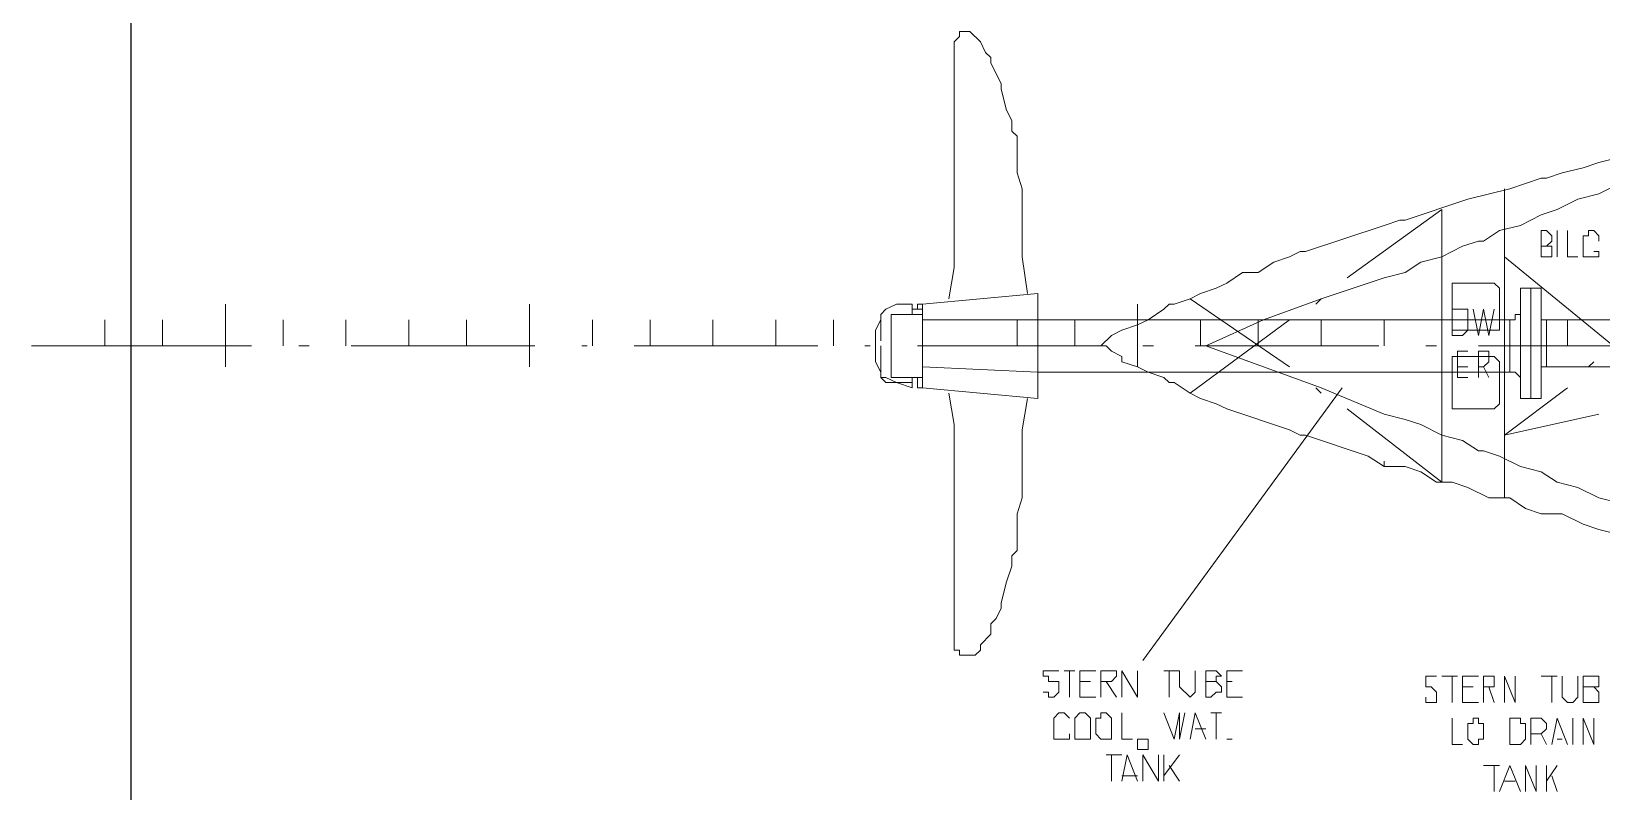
# Model space of a CAD drawing. Header units: millimetres. Extents: x -1005 to 291095, y 1156 to 46131.
# Drawn here: x -1005 to 19623, y 17755 to 27742 of the extents above; entities that cross this region are included whole.
import ezdxf

# ---------------------------------------------------------------- set-up
doc = ezdxf.new("R2010")
doc.units = ezdxf.units.MM
doc.layers.add('PDF_Geomertry', color=7, linetype='Continuous')

msp = doc.modelspace()

# ---------------------------------------------------------------- linework, layer by layer
at = {"color": 3}
msp.add_xline((304, -120010), (0, 1), dxfattribs=at)
at = {"layer": 'PDF_Geomertry', "lineweight": 5}
for points in [[(12082, 24298), (12013, 24780), (12013, 25675), (11944, 25882), (11944, 26364), (11875, 26433), (11875, 26571), (11806, 26708), (11737, 26984), (11737, 27053), (11599, 27328), (11599, 27397), (11531, 27466), (11462, 27604), (11324, 27742), (11186, 27742), (11186, 27673), (11117, 27604), (11117, 24642), (11048, 24229)], [(10635, 23609), (13046, 23609), (13184, 23747), (13321, 23816), (13528, 23885), (13666, 23953), (13872, 24091), (13941, 24160), (14010, 24160), (14217, 24229), (14354, 24298), (14561, 24367), (14699, 24436), (14905, 24573), (15112, 24573), (15319, 24711), (15525, 24780), (15663, 24849), (15732, 24849), (16765, 25193), (16972, 25262), (17041, 25262), (17867, 25538), (18418, 25675), (18831, 25813), (18900, 25813), (19107, 25882), (19382, 25951), (19589, 26020), (20415, 26226)], [(20415, 25951), (20140, 25813), (19864, 25744), (19589, 25606), (19313, 25538), (19038, 25400), (18831, 25331), (18556, 25193), (18280, 25124), (18074, 24987), (18005, 24987), (17798, 24918), (17523, 24780), (17247, 24711), (17041, 24573), (16765, 24504), (16765, 24504)], [(18349, 25675), (18349, 21612)], [(16283, 22783), (17523, 21818), (17523, 23609), (17523, 25400), (16283, 24504)], [(17523, 21818), (17523, 25400)], [(18900, 24918), (18969, 24918), (18969, 24780), (18831, 24780), (18831, 25124), (18900, 25124), (18969, 25055), (18969, 24987), (18900, 24918), (18831, 24918)], [(19038, 25124), (19038, 24780)], [(19176, 25124), (19176, 24780), (19313, 24780)], [(19589, 24987), (19589, 25055), (19520, 25124), (19451, 25124), (19451, 25055), (19382, 25055), (19382, 24780), (19589, 24780), (19589, 24849), (19520, 24849)], [(18349, 24780), (19864, 23540)], [(16765, 24504), (15939, 24229), (15870, 24160)], [(1544, 23334), (1544, 24160)], [(5538, 23334), (5538, 24160)], [(10153, 23678), (10153, 23816), (10153, 23953), (10153, 24022), (10222, 24091), (10360, 24160), (10497, 24160), (10566, 24160), (10360, 24160), (10222, 24091), (10153, 24022), (10153, 23953), (10084, 23816), (10084, 23609), (10084, 23402), (10153, 23265), (10153, 23196), (10222, 23127), (10360, 23127), (10566, 23058), (10566, 23058)], [(10566, 24160), (10566, 24160), (10566, 24091), (10566, 24091)], [(10566, 24160), (10566, 24160), (10566, 24091), (10566, 24022)], [(10704, 24160), (10635, 24160), (10635, 24091)], [(18556, 23196), (18487, 23265), (18418, 23265), (12219, 23265), (10704, 23334), (10704, 23058), (12219, 22920), (12219, 24298), (10704, 24160), (10704, 23953), (10704, 23334), (10704, 23402)], [(13528, 23334), (13528, 24160)], [(15525, 23334), (14217, 24229)], [(15939, 24229), (15181, 23953), (14423, 23609), (15181, 23334), (15939, 23058), (16765, 22714)], [(17523, 23334), (17523, 24160)], [(-40, 23609), (-40, 23953)], [(717, 23609), (717, 23953)], [(2301, 23609), (2301, 23953)], [(3128, 23609), (3128, 23953)], [(3954, 23609), (3954, 23953)], [(4712, 23609), (4712, 23953)], [(6365, 23609), (6365, 23953)], [(7123, 23609), (7123, 23953)], [(7949, 23609), (7949, 23953)], [(8776, 23609), (8776, 23953)], [(9533, 23609), (9533, 23953)], [(10635, 24091), (10635, 24091), (10566, 24091), (10704, 24091), (10704, 24022), (10291, 24022)], [(10704, 24022), (10704, 24022), (10704, 23196), (10291, 23196), (10291, 24022)], [(18418, 23953), (12219, 23953), (10704, 23953)], [(11944, 23609), (11944, 23953)], [(12701, 23609), (12701, 23953)], [(15525, 23953), (14217, 22989)], [(14354, 23609), (14354, 23953)], [(15112, 23609), (15112, 23953)], [(16765, 23609), (16765, 23953)], [(17798, 23953), (17867, 23953), (17867, 23816), (17798, 23747), (17660, 23747), (17660, 24091), (17867, 24091), (17867, 23953), (17660, 23953)], [(17936, 24091), (18005, 23747), (18074, 24091), (18143, 23747), (18211, 24091)], [(18349, 23609), (18349, 23953)], [(18418, 23265), (18418, 23953), (18487, 23953), (18487, 24022), (18556, 24022)], [(18831, 23953), (18900, 23953)], [(22069, 23953), (18900, 23953), (18900, 23334), (22069, 23334)], [(19176, 23609), (19176, 23953)], [(10291, 23816), (10291, 23816), (10291, 23402)], [(10704, 23885), (10704, 23816)], [(-1005, 23609), (1888, 23609)], [(2508, 23609), (2646, 23609)], [(3197, 23609), (5607, 23609)], [(6227, 23609), (6296, 23609)], [(6916, 23609), (9327, 23609)], [(9946, 23609), (10015, 23609)], [(10153, 23402), (10153, 23609), (10153, 23609)], [(16765, 22025), (16558, 22163), (15732, 22438), (15663, 22438), (15525, 22507), (14699, 22783), (14561, 22851), (14354, 22920), (14217, 22989), (14010, 23127), (13941, 23127), (13872, 23196), (13666, 23265), (13528, 23334), (13321, 23402), (13321, 23471), (13184, 23540), (13115, 23609), (13046, 23609)], [(13597, 23609), (13735, 23609)], [(14286, 23609), (16696, 23609)], [(17316, 23609), (17454, 23609)], [(17867, 23196), (17729, 23196), (17729, 23540), (17867, 23540)], [(18005, 23609), (20415, 23609)], [(18005, 23196), (18005, 23540), (18143, 23540), (18143, 23402), (18074, 23334), (18005, 23334)], [(10153, 23402), (10153, 23334), (10153, 23196), (10222, 23196), (10360, 23127)], [(17729, 23334), (17867, 23334)], [(18074, 23334), (18143, 23196)], [(18900, 23334), (18831, 23334), (18831, 23265)], [(19451, 23334), (19520, 23402)], [(10360, 23127), (10497, 23127), (10566, 23127), (10566, 23196), (10566, 23127), (10566, 23058), (10566, 23058)], [(10566, 23196), (10566, 23196)], [(10704, 23058), (10635, 23058), (10635, 23127), (10635, 23196), (10566, 23196), (10704, 23196), (10704, 23196), (10704, 23196)], [(12082, 22920), (12013, 22507), (12013, 21612), (11944, 21405), (11944, 20923), (11875, 20854), (11875, 20716), (11806, 20510), (11737, 20234), (11737, 20165), (11668, 20028), (11599, 19959), (11599, 19821), (11462, 19683), (11462, 19614), (11393, 19545), (11186, 19545), (11186, 19614), (11117, 19614), (11117, 22576), (11048, 22989)], [(13597, 19477), (16214, 23058)], [(15939, 22989), (15870, 23058)], [(19589, 22714), (18349, 22438), (19176, 23058)], [(19864, 21543), (19589, 21612), (19313, 21749), (19038, 21818), (18831, 21956), (18556, 22025), (18280, 22163), (18074, 22232), (18005, 22232), (17798, 22369), (17523, 22438), (17247, 22576), (17041, 22645), (16765, 22714), (16765, 22714)], [(21793, 20647), (19589, 21198), (19382, 21267), (19107, 21405), (18831, 21405), (18625, 21474), (18418, 21612), (18143, 21612), (17867, 21749), (17660, 21818), (17454, 21818), (17247, 21956), (17041, 22025), (16765, 22025), (16765, 22094)], [(12495, 19339), (12288, 19339), (12288, 19270), (12357, 19270), (12357, 19201), (12495, 19201), (12495, 19063), (12426, 18994), (12357, 18994), (12357, 19063), (12288, 19063)], [(12564, 19339), (12701, 19339)], [(12633, 19339), (12633, 18994)], [(12977, 18994), (12770, 18994), (12770, 19339), (12977, 19339)], [(12770, 19201), (12908, 19201)], [(13046, 18994), (13046, 19339), (13252, 19339), (13252, 19270), (13184, 19201), (13046, 19201)], [(13115, 19201), (13252, 18994)], [(13321, 18994), (13321, 19339), (13528, 18994), (13528, 19339)], [(13872, 19339), (14079, 19339), (14079, 19132), (14217, 18994), (14286, 19063), (14286, 19339)], [(13941, 19339), (13941, 18994)], [(14492, 19201), (14561, 19201), (14630, 19132), (14630, 19063), (14561, 19063), (14492, 18994), (14423, 18994), (14423, 19339), (14561, 19339), (14630, 19270), (14561, 19270), (14561, 19201), (14423, 19201)], [(14905, 18994), (14699, 18994), (14699, 19339), (14905, 19339)], [(14699, 19201), (14768, 19201)], [(17454, 19270), (17316, 19270), (17316, 19132), (17385, 19132), (17454, 19063), (17454, 18926), (17316, 18926), (17316, 18994)], [(17523, 19270), (17729, 19270)], [(17660, 19270), (17660, 18926)], [(18005, 18926), (17798, 18926), (17798, 19270), (18005, 19270)], [(18074, 18926), (18074, 19270), (18211, 19270), (18211, 19132), (18074, 19132)], [(18349, 18926), (18349, 19270), (18487, 18926), (18487, 19270)], [(18831, 19270), (19038, 19270)], [(18969, 19270), (18969, 18926)], [(19107, 19270), (19107, 18994), (19176, 18926), (19245, 18926), (19313, 18994), (19313, 19270)], [(19520, 19132), (19589, 19063), (19589, 18926), (19382, 18926), (19382, 19270), (19589, 19270), (19589, 19132), (19382, 19132)], [(17798, 19132), (17936, 19132)], [(18143, 19132), (18211, 18926)], [(12633, 18719), (12564, 18788), (12495, 18788), (12426, 18719), (12426, 18443), (12633, 18443), (12633, 18512)], [(13321, 18788), (13321, 18443), (13459, 18443)], [(13872, 18788), (14010, 18443), (14079, 18788), (14079, 18443), (14148, 18788)], [(14217, 18443), (14286, 18788), (14423, 18443)], [(14492, 18788), (14630, 18788)], [(14561, 18788), (14561, 18443)], [(14286, 18581), (14423, 18581)], [(17660, 18719), (17660, 18375), (17798, 18375)], [(18694, 18375), (18694, 18719), (18831, 18719), (18900, 18650), (18900, 18581), (18831, 18512), (18694, 18512)], [(18969, 18375), (19038, 18719), (19176, 18375)], [(19245, 18719), (19245, 18375)], [(19382, 18375), (19382, 18719), (19520, 18375), (19520, 18719)], [(18831, 18512), (18900, 18375)], [(19038, 18443), (19107, 18443)], [(13115, 18237), (13321, 18237)], [(13184, 18237), (13184, 17892)], [(13321, 17892), (13390, 18237), (13528, 17892)], [(13597, 17892), (13597, 18237), (13803, 17892), (13803, 18237)], [(13872, 18237), (13872, 17892)], [(14079, 18237), (13872, 17961)], [(13321, 17961), (13528, 17961)], [(13941, 18099), (14079, 17892)], [(18074, 18099), (18280, 18099)], [(18211, 18099), (18211, 17755)], [(18280, 17755), (18418, 18099), (18556, 17755)], [(18625, 17755), (18625, 18099), (18762, 17755), (18762, 18099)], [(18900, 18099), (18900, 17755)], [(19038, 18099), (18900, 17892)], [(18969, 17961), (19038, 17755)], [(18349, 17892), (18487, 17892)]]:
    msp.add_lwpolyline(points, dxfattribs=at)
for points in [[(17729, 23816), (17660, 23816), (17660, 23885), (17660, 24367), (17660, 24436), (17729, 24436), (18211, 24436), (18280, 24367), (18280, 23885), (18280, 23816), (18211, 23816)], [(18556, 24367), (18556, 22920), (18694, 22920), (18694, 24367)], [(18694, 22920), (18694, 24367), (18831, 24367), (18831, 22920)], [(15939, 23953), (15939, 23609)], [(17660, 23402), (17660, 22920), (17660, 22851), (17660, 22783), (17729, 22783), (18211, 22783), (18280, 22851), (18280, 22920), (18280, 23402), (18211, 23471), (17729, 23471), (17660, 23471)], [(12770, 18788), (12701, 18719), (12701, 18443), (12908, 18443), (12908, 18719), (12839, 18788), (12770, 18788)], [(13115, 18788), (13046, 18788), (13046, 18719), (12977, 18719), (12977, 18512), (13046, 18443), (13184, 18443), (13184, 18719), (13115, 18788)], [(17936, 18719), (17936, 18650), (17867, 18650), (17867, 18443), (17936, 18375), (18005, 18375), (18005, 18443), (18074, 18443), (18074, 18650), (18005, 18650), (18005, 18719), (17936, 18719)], [(18418, 18375), (18418, 18719), (18556, 18719), (18556, 18650), (18625, 18650), (18625, 18443), (18556, 18375), (18418, 18375)], [(13528, 18443), (13528, 18306), (13666, 18306), (13666, 18443), (13528, 18443)], [(14699, 18443), (14768, 18443), (14699, 18443)]]:
    msp.add_lwpolyline(points, close=True, dxfattribs=at)

doc.saveas('drawing.dxf')
